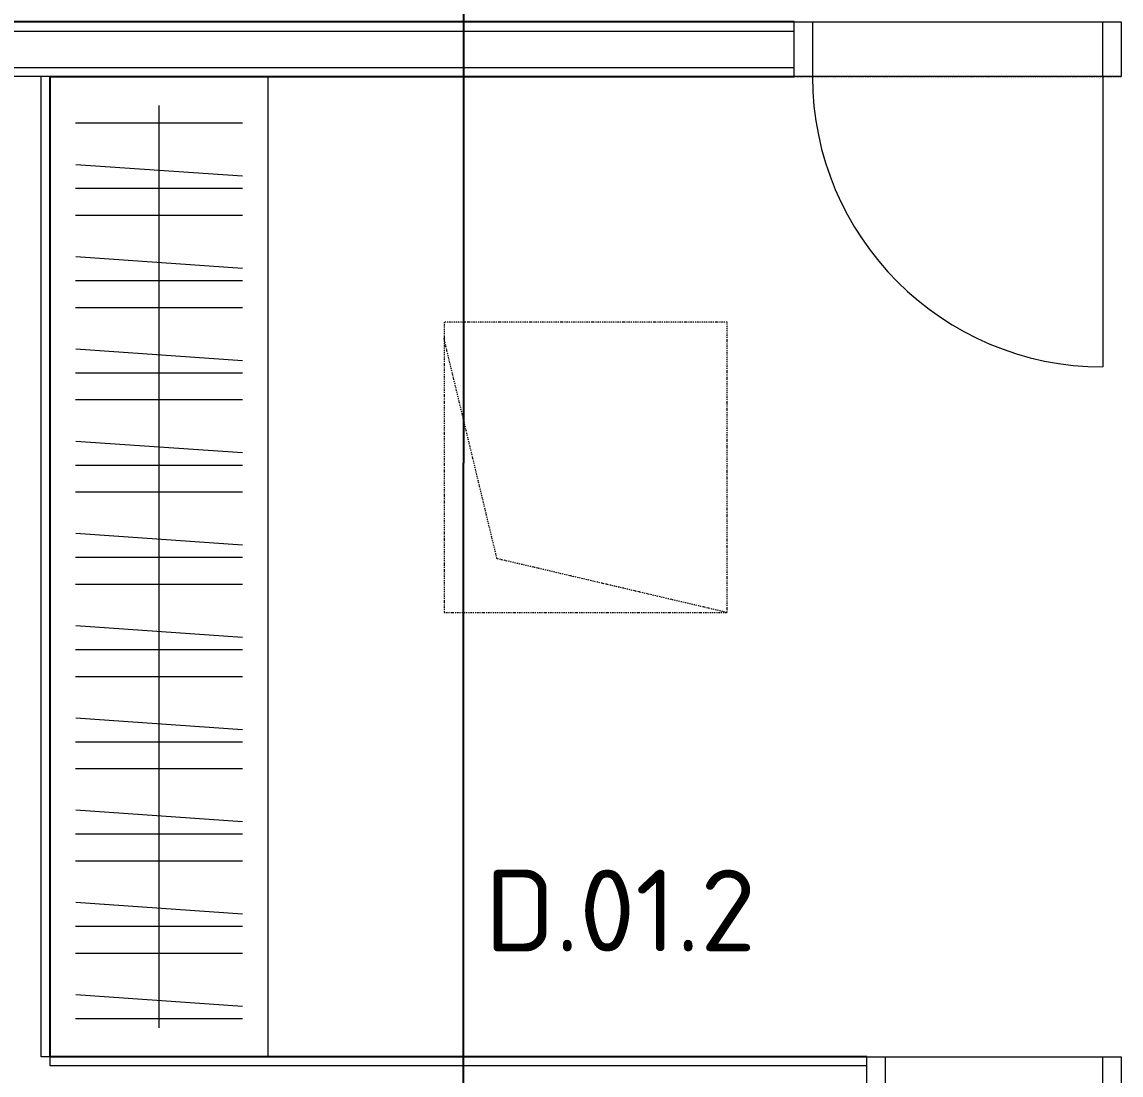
# Model space of a CAD drawing. Header units: millimetres. Extents: x 2377 to 264466, y -28213 to 61616.
# Drawn here: x 14440 to 17468, y 8810 to 11710 of the extents above; entities that cross this region are included whole.
import ezdxf

# ---------------------------------------------------------------- set-up
doc = ezdxf.new("R2010")
doc.units = ezdxf.units.MM
for name, pattern in [('Bodkočiarkovaná 3mm', [5, 3, -1, 0, -1]), ('Nad rovinou rezu _viditeľná hrana_', [6, 3, -1.5, 0, -1.5]), ('Čiarkovaná 3mm', [6, 3, -3])]:
    doc.linetypes.add(name, pattern=pattern)
doc.layers.get('0').update_dxf_attribs({"color": 8})
for name, color, linetype, lineweight in [('_Overhead_', 8, 'Nad rovinou rezu _viditeľná hrana_', 9), ('Common Edges', 8, 'Continuous', 20), ('Dvere - nad rovinou rezu', 8, 'Bodkočiarkovaná 3mm', 9), ('Floors', 8, 'Continuous', 20), ('Frame_Mullion', 8, 'Continuous', 20), ('Furniture', 8, 'Continuous', 9), ('Plan Swing', 8, 'Continuous', 9), ('Room Tags', 8, 'Continuous', 9), ('Walls', 8, 'Continuous', 25)]:
    doc.layers.add(name, color=color, linetype=linetype, lineweight=lineweight)
doc.layers.add('NETLAC', color=240, linetype='Čiarkovaná 3mm', plot=False, transparency=0.1)
doc.styles.add('ISOCPEUR_6', font='isocpeur.ttf', dxfattribs={"height": 225})

# ---------------------------------------------------------------- blocks, each defined once
blk = doc.blocks.new('Dvere 1-kridlové obložkové plné - 600x1970-4661098-2NP _PRAC_')
at = {"layer": 'Dvere - nad rovinou rezu'}
for p, q in [((-350, 50), (350, 50)), ((-350, -50), (350, -50))]:
    blk.add_line(p, q, dxfattribs=at)
at = {"layer": 'Frame_Mullion'}
for p, q in [((-350, 50), (-300, 50)), ((-350, -50), (-350, 50)), ((-300, 50), (-300, -50)), ((300, 50), (350, 50)), ((300, -50), (300, 50)), ((350, 50), (350, -50)), ((-300, -50), (-350, -50)), ((350, -50), (300, -50))]:
    blk.add_line(p, q, dxfattribs=at)
at = {"layer": 'Plan Swing'}
blk.add_line((300, -50), (300, -650), dxfattribs=at)
blk.add_arc((300, -50), 600, 180, 270, dxfattribs=at)
blk = doc.blocks.new('Dvere 1-kridlové obložkové plné - 800x1970 PZ-4832842-2NP _PRAC_')
at = {"layer": 'Dvere - nad rovinou rezu'}
for p, q in [((-450, 75), (450, 75)), ((-450, -75), (450, -75))]:
    blk.add_line(p, q, dxfattribs=at)
at = {"layer": 'Frame_Mullion'}
for p, q in [((-450, 75), (-400, 75)), ((-450, -75), (-450, 75)), ((-400, 75), (-400, -75)), ((400, 75), (450, 75)), ((400, -75), (400, 75)), ((450, 75), (450, -75)), ((-400, -75), (-450, -75)), ((450, -75), (400, -75))]:
    blk.add_line(p, q, dxfattribs=at)
at = {"layer": 'Plan Swing'}
blk.add_line((400, -75), (400, -875), dxfattribs=at)
blk.add_arc((400, -75), 800, 180, 270, dxfattribs=at)
blk = doc.blocks.new('CS_Satnik - CS_Satnik-4918113-2NP _PRAC_')
at = {"layer": 'Furniture'}
for p, q in [((0, 0), (0, 600)), ((0, 600), (2700, 600)), ((2700, 600), (2700, 0)), ((105, 70), (105, 530)), ((139, 70.6), (171, 529.4)), ((285, 70), (285, 530)), ((359, 70), (359, 530)), ((393, 70.6), (425, 529.4)), ((539, 70), (539, 530)), ((613, 70), (613, 530)), ((647, 70.6), (679, 529.4)), ((793, 70), (793, 530)), ((867, 70), (867, 530)), ((901, 70.6), (933, 529.4)), ((1047, 70), (1047, 530)), ((1121, 70), (1121, 530)), ((1155, 70.6), (1187, 529.4)), ((1301, 70), (1301, 530)), ((1375, 70), (1375, 530)), ((1409, 70.6), (1441, 529.4)), ((1555, 70), (1555, 530)), ((1629, 70), (1629, 530)), ((1663, 70.6), (1695, 529.4)), ((1809, 70), (1809, 530)), ((1883, 70), (1883, 530)), ((1917, 70.6), (1949, 529.4)), ((2063, 70), (2063, 530)), ((2137, 70), (2137, 530)), ((2171, 70.6), (2203, 529.4)), ((2317, 70), (2317, 530)), ((2391, 70), (2391, 530)), ((2425, 70.6), (2457, 529.4)), ((2571, 70), (2571, 530)), ((80, 300), (2620, 300)), ((2700, 0), (0, 0))]:
    blk.add_line(p, q, dxfattribs=at)
blk = doc.blocks.new('2NP podklad')
at = {"layer": '_Overhead_', "color": 252}
for p, q in [((16382.7, 10883.3), (15602.7, 10883.3)), ((15602.7, 10883.3), (15602.7, 10837.6)), ((16382.7, 10083.3), (16382.7, 10883.3)), ((15748.6, 10231.7), (15602.7, 10837.6)), ((15602.7, 10837.6), (15602.7, 10083.3)), ((16382.7, 10083.3), (15748.6, 10231.7)), ((15602.7, 10083.3), (16382.7, 10083.3))]:
    blk.add_line(p, q, dxfattribs=at)
at = {"layer": 'Common Edges', "color": 252}
for p, q in [((12112.7, 11684.7), (16567.7, 11684.7)), ((12112.7, 11584.7), (16567.7, 11584.7)), ((14517.7, 11559.7), (14367.7, 11559.7)), ((14492.7, 8859.7), (14492.7, 11559.7)), ((14517.7, 8859.7), (14492.7, 8859.7)), ((14517.7, 8834.7), (14517.7, 8859.7)), ((16767.7, 8834.7), (14517.7, 8834.7))]:
    blk.add_line(p, q, dxfattribs=at)
at = {"layer": 'Floors', "color": 252}
for p, q in [((16617.7, 11709.7), (17417.7, 11709.7)), ((17417.7, 11559.7), (16617.7, 11559.7)), ((16817.7, 8859.7), (17417.7, 8859.7))]:
    blk.add_line(p, q, dxfattribs=at)
at = {"layer": 'Walls', "color": 252}
for p, q in [((16567.7, 11709.7), (12112.7, 11709.7)), ((14517.7, 8859.7), (14517.7, 11559.7)), ((14517.7, 11559.7), (16567.7, 11559.7)), ((16767.7, 8859.7), (14517.7, 8859.7))]:
    blk.add_line(p, q, dxfattribs=at)
at = {"layer": 'Frame_Mullion', "color": 252}
for name, p in [('Dvere 1-kridlové obložkové plné - 800x1970 PZ-4832842-2NP _PRAC_', (17017.7, 11634.7)), ('Dvere 1-kridlové obložkové plné - 600x1970-4661098-2NP _PRAC_', (17117.7, 8809.7))]:
    blk.add_blockref(name, p, dxfattribs=at)
at = {"layer": 'Furniture', "color": 252, "rotation": 90}
blk.add_blockref('CS_Satnik - CS_Satnik-4918113-2NP _PRAC_', (15117.7, 8859.7), dxfattribs=at)
at = {"layer": 'Room Tags', "color": 252, "insert": (15715.1, 9375.2), "char_height": 225, "width": 877.848, "attachment_point": 1, "style": 'ISOCPEUR_6'}
blk.add_mtext('D.01.2', dxfattribs=at)
blk = doc.blocks.new('netlac')
at = {"layer": 'NETLAC', "ltscale": 500}
for p, q in [((73350.7, 26406.4), (73350.7, 5406.4)), ((83850.7, 5406.4), (83850.7, 26406.4))]:
    blk.add_line(p, q, dxfattribs=at)

msp = doc.modelspace()

# ---------------------------------------------------------------- block references
at = {"color": 0}
msp.add_blockref('2NP podklad', (0, 0), dxfattribs=at)

# ---------------------------------------------------------------- next in the draw order: block references
at = {"color": 0, "xscale": 1.25, "yscale": 1.25, "zscale": 1.25}
for p in [(-89156.6, -1888), (-76031.6, -1888)]:
    msp.add_blockref('netlac', p, dxfattribs=at)

doc.saveas('drawing.dxf')
